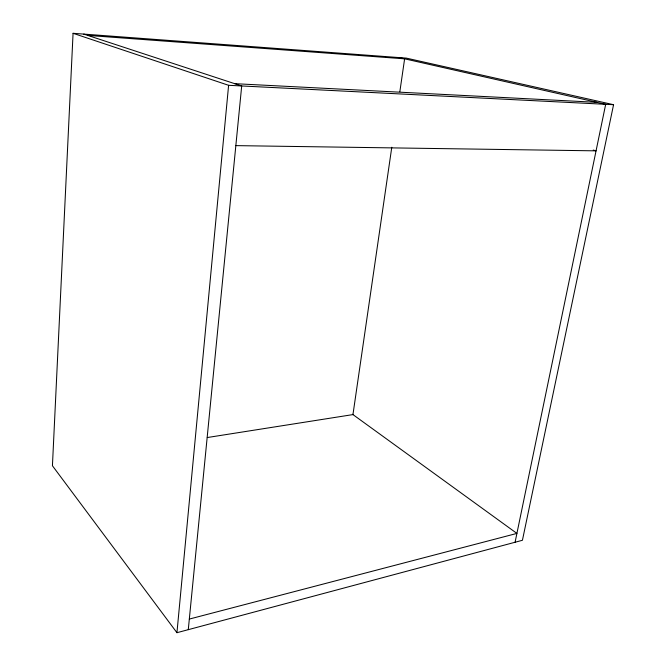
<?xml version="1.0" encoding="UTF-8"?>
<svg xmlns="http://www.w3.org/2000/svg" width="666" height="666" viewBox="0 0 666 666"><rect width="100%" height="100%" fill="white"/><g stroke="black" fill="none" stroke-linecap="round" stroke-linejoin="round"><path stroke-width="1" d="M73.069 33.3L52.431 465.75L176.94 632.7L522.427 540.284L613.569 104.704L406.327 58.117L73.069 33.3L228.605 85.306L613.569 104.704M176.94 632.7L228.605 85.306M188.278 629.67L241.7 85.972L83.766 34.099M391.783 147.261L352.955 414.593L207.276 437.537M399.841 91.733L404.62 58.833L87.77 35.415M515.084 542.249L605.685 104.312L399.084 57.576M189.319 619.072L516.908 533.416L352.514 414.269M235.839 145.621L596.053 150.849L593.223 150.066M234.673 83.666L596.977 102.339"/></g></svg>
